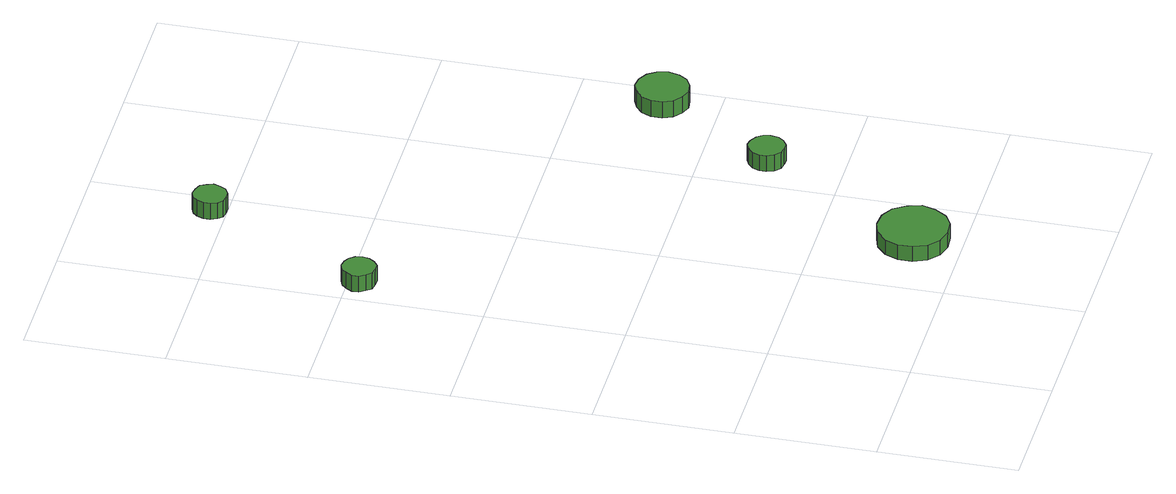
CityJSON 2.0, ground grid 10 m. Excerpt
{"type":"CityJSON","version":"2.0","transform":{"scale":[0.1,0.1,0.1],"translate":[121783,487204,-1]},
"CityObjects":{
"tree1":{"type":"SolitaryVegetationObject","attributes":{"function":"something"},"geometry":[{"type":"MultiSurface","lod":"1","boundaries":[[[0,1,2,3,4,5,6,7,8,9,10,11,12,13,14]],[[15,16,17,18,19,20,21,22,23,24,25,26,27,28,29]],[[0,29,28,1]],[[1,28,27,2]],[[2,27,26,3]],[[3,26,25,4]],[[4,25,24,5]],[[5,24,23,6]],[[6,23,22,7]],[[7,22,21,8]],[[8,21,20,9]],[[9,20,19,10]],[[10,19,18,11]],[[11,18,17,12]],[[12,17,16,13]],[[13,16,15,14]],[[14,15,29,0]]]}]},
"tree2":{"type":"SolitaryVegetationObject","attributes":{"function":"something"},"geometry":[{"type":"MultiSurface","lod":"1","boundaries":[[[30,31,32,33,34,35,36,37,38,39,40,41,42,43,44]],[[45,46,47,48,49,50,51,52,53,54,55,56,57,58,59]],[[30,59,58,31]],[[31,58,57,32]],[[32,57,56,33]],[[33,56,55,34]],[[34,55,54,35]],[[35,54,53,36]],[[36,53,52,37]],[[37,52,51,38]],[[38,51,50,39]],[[39,50,49,40]],[[40,49,48,41]],[[41,48,47,42]],[[42,47,46,43]],[[43,46,45,44]],[[44,45,59,30]]]}]},
"tree3":{"type":"SolitaryVegetationObject","attributes":{"function":"something"},"geometry":[{"type":"MultiSurface","lod":"1","boundaries":[[[60,61,62,63,64,65,66,67,68,69,70,71,72,73,74]],[[75,76,77,78,79,80,81,82,83,84,85,86,87,88,89]],[[60,89,88,61]],[[61,88,87,62]],[[62,87,86,63]],[[63,86,85,64]],[[64,85,84,65]],[[65,84,83,66]],[[66,83,82,67]],[[67,82,81,68]],[[68,81,80,69]],[[69,80,79,70]],[[70,79,78,71]],[[71,78,77,72]],[[72,77,76,73]],[[73,76,75,74]],[[74,75,89,60]]]}]},
"tree4":{"type":"SolitaryVegetationObject","attributes":{"function":"something"},"geometry":[{"type":"MultiSurface","lod":"1","boundaries":[[[90,91,92,93,94,95,96,97,98,99,100,101,102,103,104]],[[105,106,107,108,109,110,111,112,113,114,115,116,117,118,119]],[[90,119,118,91]],[[91,118,117,92]],[[92,117,116,93]],[[93,116,115,94]],[[94,115,114,95]],[[95,114,113,96]],[[96,113,112,97]],[[97,112,111,98]],[[98,111,110,99]],[[99,110,109,100]],[[100,109,108,101]],[[101,108,107,102]],[[102,107,106,103]],[[103,106,105,104]],[[104,105,119,90]]]}]},
"tree5":{"type":"SolitaryVegetationObject","attributes":{"function":"something"},"geometry":[{"type":"MultiSurface","lod":"1","boundaries":[[[120,121,122,123,124,125,126,127,128,129,130,131,132,133,134]],[[135,136,137,138,139,140,141,142,143,144,145,146,147,148,149]],[[120,149,148,121]],[[121,148,147,122]],[[122,147,146,123]],[[123,146,145,124]],[[124,145,144,125]],[[125,144,143,126]],[[126,143,142,127]],[[127,142,141,128]],[[128,141,140,129]],[[129,140,139,130]],[[130,139,138,131]],[[131,138,137,132]],[[132,137,136,133]],[[133,136,135,134]],[[134,135,149,120]]]}]}
},
"vertices":[
[30,392,21],[29,397,21],[26,401,21],[22,403,21],[17,404,21],[12,402,21],[9,399,21],[6,394,21],[6,389,21],[9,385,21],[12,381,21],[17,380,21],[22,380,21],[26,383,21],[29,387,21],[29,387,8],[26,383,8],[22,380,8],[17,380,8],[12,381,8],[9,385,8],[6,389,8],[6,394,8],[9,399,8],[12,402,8],[17,404,8],[22,403,8],[26,401,8],[29,397,8],[30,392,8],
[185,35,17],[182,45,17],[176,54,17],[167,59,17],[156,60,17],[146,57,17],[138,50,17],[134,40,17],[134,30,17],[138,20,17],[146,13,17],[156,10,17],[167,11,17],[176,16,17],[182,25,17],[182,25,5],[176,16,5],[167,11,5],[156,10,5],[146,13,5],[138,20,5],[134,30,5],[134,40,5],[138,50,5],[146,57,5],[156,60,5],[167,59,5],[176,54,5],[182,45,5],[185,35,5],
[91,511,23],[89,516,23],[87,520,23],[82,522,23],[77,523,23],[72,521,23],[69,518,23],[67,513,23],[67,508,23],[69,503,23],[72,500,23],[77,499,23],[82,499,23],[87,502,23],[89,506,23],[89,506,10],[87,502,10],[82,499,10],[77,499,10],[72,500,10],[69,503,10],[67,508,10],[67,513,10],[69,518,10],[72,521,10],[77,523,10],[82,522,10],[87,520,10],[89,516,10],[91,511,10],
[242,155,19],[241,160,19],[238,164,19],[233,167,19],[228,168,19],[223,166,19],[219,162,19],[217,157,19],[217,152,19],[219,147,19],[223,143,19],[228,142,19],[233,142,19],[238,145,19],[241,149,19],[241,149,6],[238,145,6],[233,142,6],[228,142,6],[223,143,6],[219,147,6],[217,152,6],[217,157,6],[219,162,6],[223,166,6],[228,168,6],[233,167,6],[238,164,6],[241,160,6],[242,155,6],
[299,240,21],[297,248,21],[293,254,21],[286,258,21],[278,259,21],[271,256,21],[265,251,21],[262,244,21],[262,236,21],[265,229,21],[271,224,21],[278,221,21],[286,222,21],[293,226,21],[297,232,21],[297,232,8],[293,226,8],[286,222,8],[278,221,8],[271,224,8],[265,229,8],[262,236,8],[262,244,8],[265,251,8],[271,256,8],[278,259,8],[286,258,8],[293,254,8],[297,248,8],[299,240,8]
]}
